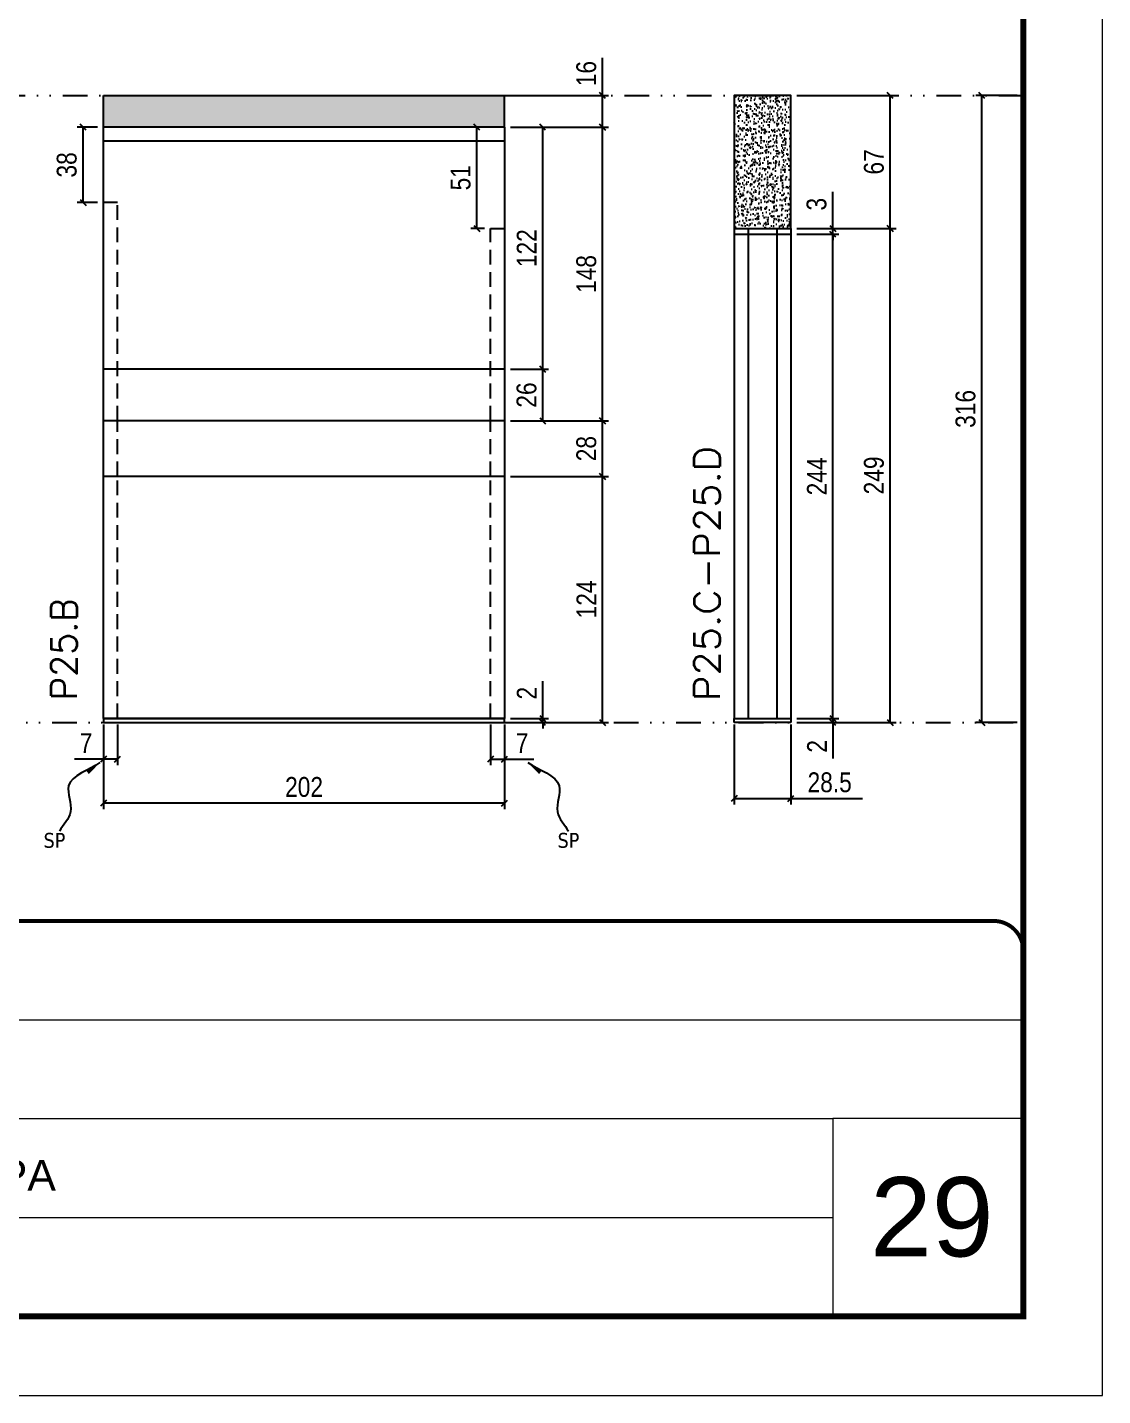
# Model space of a CAD drawing. Extents: x 14400 to 24104, y -21631 to 6985.
# Drawn here: x 15357 to 15898, y -2105 to -1416 of the extents above; entities that cross this region are included whole.
import ezdxf

# ---------------------------------------------------------------- set-up
doc = ezdxf.new("R2010")
doc.units = 0
for name, pattern in [('CONTINUO', [0]), ('DASHED', [0.75, 0.5, -0.25]), ('DIVIDE2', [0.625, 0.25, -0.125, 0, -0.125, 0, -0.125]), ('HIDDEN', [0.375, 0.25, -0.125])]:
    doc.linetypes.add(name, pattern=pattern)
for name, color, linetype, lineweight in [('CARIMBO', 255, 'Continuous', 9), ('Folhas', 255, 'Continuous', 9), ('SARRAFO DE PRESSAO', 251, 'DASHED', 9), ('Texto Seção', 7, 'Continuous', 15)]:
    doc.layers.add(name, color=color, linetype=linetype, lineweight=lineweight)
for name, color, linetype in [('COTA', 241, 'Continuous'), ('Nível', 160, 'Continuous'), ('Painéis', 200, 'Continuous'), ('SARR_2.2x7', 40, 'Continuous'), ('texto', 7, 'Continuous')]:
    doc.layers.add(name, color=color, linetype=linetype)
doc.styles.add('ARIAL', font='arial.ttf')
doc.styles.add('COTA TECNICA', font='techl___.ttf', dxfattribs={"height": 10})
doc.styles.add('COTA TECNICA-50', font='techl___.ttf', dxfattribs={"height": 10})
doc.styles.add('REGUA-120', font='ROMANS.shx', dxfattribs={"height": 15})
doc.styles.get("Standard").update_dxf_attribs({"font": 'arial.ttf'})
doc.dimstyles.new('COTA PAINEL-50', dxfattribs={"dimtxt": 10, "dimasz": 3, "dimexe": 3, "dimexo": 3, "dimgap": 3, "dimtad": 1, "dimdec": 1, "dimzin": 12, "dimdsep": 46, "dimtxsty": 'COTA TECNICA-50', "dimblk1": 'OBLIQUE', "dimblk2": 'OBLIQUE', "dimsah": 1, "dimcen": 0.9, "dimclrd": 4, "dimclre": 4, "dimclrt": 240, "dimadec": 1, "dimazin": 3, "dimtfac": 1, "dimtdec": 1, "dimtmove": 0, "dimatfit": 3, "dimfxl": 1, "dimtolj": 1, "dimtzin": 12, "dimarcsym": 0})
doc.dimstyles.new('PAINEL', dxfattribs={"dimtxt": 10, "dimasz": 3, "dimexe": 3, "dimexo": 3, "dimgap": 3, "dimtad": 1, "dimdec": 1, "dimzin": 12, "dimdsep": 46, "dimtxsty": 'COTA TECNICA', "dimblk1": 'OBLIQUE', "dimblk2": 'OBLIQUE', "dimsah": 1, "dimcen": 0.9, "dimclrd": 4, "dimclre": 4, "dimclrt": 240, "dimadec": 1, "dimazin": 3, "dimtfac": 1, "dimtdec": 1, "dimtmove": 0, "dimatfit": 3, "dimfxl": 1, "dimtolj": 1, "dimtzin": 12, "dimarcsym": 0})
doc.dimstyles.get("Standard").update_dxf_attribs({"dimtxt": 0.18, "dimasz": 0.18, "dimexe": 0.18, "dimexo": 0.0625, "dimgap": 0.09, "dimtad": 0, "dimtih": 1, "dimtoh": 1, "dimdec": 4, "dimzin": 0, "dimdsep": 46, "dimtxsty": 'Standard', "dimcen": 0.09, "dimadec": 0, "dimazin": 0, "dimtfac": 1, "dimtdec": 4, "dimtofl": 0, "dimtmove": 0, "dimatfit": 3, "dimfxl": 1, "dimtolj": 1, "dimtzin": 0, "dimarcsym": 0})

# ---------------------------------------------------------------- blocks, each defined once
blk = doc.blocks.new('9999999999')
at = {"color": 30, "linetype": 'CONTINUO'}
for p, q in [((98564.56, 34379.64), (99583.98, 34379.64)), ((98564.56, 34329.83), (99487.98, 34329.83)), ((99583.98, 34329.83), (99487.98, 34329.83)), ((99487.98, 34329.83), (99487.98, 34230.21)), ((98564.56, 34280.02), (99487.98, 34280.02))]:
    blk.add_line(p, q, dxfattribs=at)
at = {"color": 30, "linetype": 'CONTINUO', "const_width": 2}
blk.add_lwpolyline([(99583.98, 34230.21), (99583.98, 34414.45, 0.414214), (99568.98, 34429.45), (98228.98, 34429.45, 0.414214), (98213.98, 34414.45), (98213.98, 34245.21, 0.414214), (98228.98, 34230.21), (99583.98, 34230.21)], format="xyb", dxfattribs=at)
at = {"layer": 'Folhas'}
blk.add_lwpolyline([(98138.98, 34190.21), (99623.98, 34190.21), (99623.98, 35240.21), (98138.98, 35240.21)], close=True, dxfattribs=at)
at = {"layer": 'Folhas', "color": 30, "const_width": 3}
blk.add_lwpolyline([(98213.98, 34230.21), (99583.98, 34230.21), (99583.98, 35200.21), (98213.98, 35200.21)], close=True, dxfattribs=at)
at = {"color": 7, "linetype": 'Continuous', "ltscale": 5, "style": 'ARIAL'}
blk.add_text('1°PAVIMENTO - 1°ETAPA', height=15.4829, dxfattribs=at).set_placement((98837.68, 34293.51))
blk = doc.blocks.new('_Oblique')
at = {"color": 0, "linetype": 'ByBlock', "lineweight": -2}
blk.add_line((-0.5, -0.5), (0.5, 0.5), dxfattribs=at)
blk = doc.blocks.new('*D1604')
at = {"layer": 'COTA', "color": 4, "lineweight": -2, "transparency": 16777216}
for p, q in [((15395.05, -1767.02), (15395.05, -1809.69)), ((15597.05, -1767.02), (15597.05, -1809.69)), ((15597.05, -1806.69), (15395.05, -1806.69))]:
    blk.add_line(p, q, dxfattribs=at)
at = {"layer": 'Defpoints', "color": 0, "transparency": 16777216}
for p in [(15395.05, -1764.02), (15597.05, -1764.02), (15395.05, -1806.69)]:
    blk.add_point(p, dxfattribs=at)
at = {"layer": 'COTA', "color": 4, "lineweight": -2, "transparency": 16777216, "xscale": 3, "yscale": 3, "zscale": 3, "rotation": 180}
blk.add_blockref('_Oblique', (15395.05, -1806.69), dxfattribs=at)
at = {"layer": 'COTA', "color": 4, "lineweight": -2, "transparency": 16777216, "xscale": 3, "yscale": 3, "zscale": 3}
blk.add_blockref('_Oblique', (15597.05, -1806.69), dxfattribs=at)
at = {"layer": 'COTA', "color": 240, "transparency": 16777216, "insert": (15496.05, -1798.59), "char_height": 10, "attachment_point": 5, "style": 'COTA TECNICA'}
blk.add_mtext('\\A1;202', dxfattribs=at)
blk = doc.blocks.new('*D1605')
at = {"layer": 'COTA', "color": 4, "lineweight": -2, "transparency": 16777216}
for p, q in [((15590.05, -1767.02), (15590.05, -1787.53)), ((15597.05, -1769.02), (15597.05, -1787.53)), ((15590.05, -1784.53), (15597.05, -1784.53)), ((15597.05, -1784.53), (15611.78, -1784.53))]:
    blk.add_line(p, q, dxfattribs=at)
at = {"layer": 'Defpoints', "color": 0, "transparency": 16777216}
for p in [(15590.05, -1764.02), (15597.05, -1766.02), (15597.05, -1784.53)]:
    blk.add_point(p, dxfattribs=at)
at = {"layer": 'COTA', "color": 4, "lineweight": -2, "transparency": 16777216, "xscale": 3, "yscale": 3, "zscale": 3, "rotation": 180}
blk.add_blockref('_Oblique', (15590.05, -1784.53), dxfattribs=at)
at = {"layer": 'COTA', "color": 4, "lineweight": -2, "transparency": 16777216, "xscale": 3, "yscale": 3, "zscale": 3}
blk.add_blockref('_Oblique', (15597.05, -1784.53), dxfattribs=at)
at = {"layer": 'COTA', "color": 240, "transparency": 16777216, "insert": (15605.91, -1776.45), "char_height": 10, "attachment_point": 5, "style": 'COTA TECNICA-50'}
blk.add_mtext('\\A1;7', dxfattribs=at)
blk = doc.blocks.new('*D1606')
at = {"layer": 'COTA', "color": 4, "lineweight": -2, "transparency": 16777216}
for p, q in [((15395.05, -1769.02), (15395.05, -1787.53)), ((15402.05, -1767.02), (15402.05, -1787.53)), ((15395.05, -1784.53), (15380.31, -1784.53)), ((15402.05, -1784.53), (15395.05, -1784.53))]:
    blk.add_line(p, q, dxfattribs=at)
at = {"layer": 'Defpoints', "color": 0, "transparency": 16777216}
for p in [(15402.05, -1764.02), (15395.05, -1766.02), (15395.05, -1784.53)]:
    blk.add_point(p, dxfattribs=at)
at = {"layer": 'COTA', "color": 4, "lineweight": -2, "transparency": 16777216, "xscale": 3, "yscale": 3, "zscale": 3, "rotation": 180}
blk.add_blockref('_Oblique', (15395.05, -1784.53), dxfattribs=at)
at = {"layer": 'COTA', "color": 4, "lineweight": -2, "transparency": 16777216, "xscale": 3, "yscale": 3, "zscale": 3}
blk.add_blockref('_Oblique', (15402.05, -1784.53), dxfattribs=at)
at = {"layer": 'COTA', "color": 240, "transparency": 16777216, "insert": (15386.18, -1776.45), "char_height": 10, "attachment_point": 5, "style": 'COTA TECNICA-50'}
blk.add_mtext('\\A1;7', dxfattribs=at)
blk = doc.blocks.new('*D1619')
at = {"layer": 'COTA', "color": 4, "linetype": 'ByBlock', "lineweight": -2, "transparency": 16777216}
for p, q in [((15600.05, -1642.02), (15649.41, -1642.02)), ((15646.41, -1766.02), (15646.41, -1642.02)), ((15600.05, -1766.02), (15649.41, -1766.02))]:
    blk.add_line(p, q, dxfattribs=at)
at = {"layer": 'Defpoints', "color": 0, "linetype": 'ByBlock', "transparency": 16777216}
for p in [(15597.05, -1642.02), (15646.41, -1642.02), (15597.05, -1766.02)]:
    blk.add_point(p, dxfattribs=at)
at = {"layer": 'COTA', "color": 4, "linetype": 'ByBlock', "lineweight": -2, "transparency": 16777216, "xscale": 3, "yscale": 3, "zscale": 3}
for p, rotation in [((15646.41, -1642.02), 90), ((15646.41, -1766.02), 270)]:
    blk.add_blockref('_Oblique', p, dxfattribs=dict(at, rotation=rotation))
at = {"layer": 'COTA', "color": 240, "linetype": 'ByBlock', "transparency": 16777216, "insert": (15638.34, -1704.02), "char_height": 10, "attachment_point": 5, "rotation": 90, "style": 'COTA TECNICA'}
blk.add_mtext('\\A1;124', dxfattribs=at)
blk = doc.blocks.new('*D1607')
at = {"layer": 'COTA', "color": 4, "lineweight": -2, "transparency": 16777216}
for p, q in [((15616.3, -1764.02), (15616.3, -1745.21)), ((15600.05, -1764.02), (15619.3, -1764.02)), ((15616.3, -1766.02), (15616.3, -1764.02)), ((15600.05, -1766.02), (15619.3, -1766.02)), ((15616.3, -1766.02), (15616.3, -1769.02))]:
    blk.add_line(p, q, dxfattribs=at)
at = {"layer": 'Defpoints', "color": 0, "transparency": 16777216}
for p in [(15597.05, -1764.02), (15597.05, -1766.02), (15616.3, -1766.02)]:
    blk.add_point(p, dxfattribs=at)
at = {"layer": 'COTA', "color": 4, "lineweight": -2, "transparency": 16777216, "xscale": 3, "yscale": 3, "zscale": 3}
for p, rotation in [((15616.3, -1764.02), 270), ((15616.3, -1766.02), 90)]:
    blk.add_blockref('_Oblique', p, dxfattribs=dict(at, rotation=rotation))
at = {"layer": 'COTA', "color": 240, "transparency": 16777216, "insert": (15608.3, -1751.27), "char_height": 10, "attachment_point": 5, "rotation": 90, "style": 'COTA TECNICA-50'}
blk.add_mtext('\\A1;2', dxfattribs=at)
blk = doc.blocks.new('*D1620')
at = {"layer": 'COTA', "color": 4, "linetype": 'ByBlock', "lineweight": -2, "transparency": 16777216}
for p, q in [((15600.05, -1642.02), (15649.41, -1642.02)), ((15646.41, -1766.02), (15646.41, -1642.02)), ((15600.05, -1766.02), (15649.41, -1766.02))]:
    blk.add_line(p, q, dxfattribs=at)
at = {"layer": 'Defpoints', "color": 0, "linetype": 'ByBlock', "transparency": 16777216}
for p in [(15597.05, -1642.02), (15646.41, -1642.02), (15597.05, -1766.02)]:
    blk.add_point(p, dxfattribs=at)
at = {"layer": 'COTA', "color": 4, "linetype": 'ByBlock', "lineweight": -2, "transparency": 16777216, "xscale": 3, "yscale": 3, "zscale": 3}
for p, rotation in [((15646.41, -1642.02), 90), ((15646.41, -1766.02), 270)]:
    blk.add_blockref('_Oblique', p, dxfattribs=dict(at, rotation=rotation))
at = {"layer": 'COTA', "color": 240, "linetype": 'ByBlock', "transparency": 16777216, "insert": (15638.34, -1704.02), "char_height": 10, "attachment_point": 5, "rotation": 90, "style": 'COTA TECNICA'}
blk.add_mtext('\\A1;124', dxfattribs=at)
blk = doc.blocks.new('*D1621')
at = {"layer": 'COTA', "color": 4, "lineweight": -2, "transparency": 16777216}
for p, q in [((15600.05, -1614.02), (15649.41, -1614.02)), ((15646.41, -1642.02), (15646.41, -1614.02)), ((15600.05, -1642.02), (15649.41, -1642.02))]:
    blk.add_line(p, q, dxfattribs=at)
at = {"layer": 'Defpoints', "color": 0, "transparency": 16777216}
for p in [(15597.05, -1614.02), (15646.41, -1614.02), (15597.05, -1642.02)]:
    blk.add_point(p, dxfattribs=at)
at = {"layer": 'COTA', "color": 4, "lineweight": -2, "transparency": 16777216, "xscale": 3, "yscale": 3, "zscale": 3}
for p, rotation in [((15646.41, -1614.02), 90), ((15646.41, -1642.02), 270)]:
    blk.add_blockref('_Oblique', p, dxfattribs=dict(at, rotation=rotation))
at = {"layer": 'COTA', "color": 240, "transparency": 16777216, "insert": (15638.32, -1628.02), "char_height": 10, "attachment_point": 5, "rotation": 90, "style": 'COTA TECNICA'}
blk.add_mtext('\\A1;28', dxfattribs=at)
blk = doc.blocks.new('*D1622')
at = {"layer": 'COTA', "color": 4, "lineweight": -2, "transparency": 16777216}
for p, q in [((15600.05, -1466.02), (15649.41, -1466.02)), ((15646.41, -1614.02), (15646.41, -1466.02)), ((15600.05, -1614.02), (15649.41, -1614.02))]:
    blk.add_line(p, q, dxfattribs=at)
at = {"layer": 'Defpoints', "color": 0, "transparency": 16777216}
for p in [(15597.05, -1466.02), (15646.41, -1466.02), (15597.05, -1614.02)]:
    blk.add_point(p, dxfattribs=at)
at = {"layer": 'COTA', "color": 4, "lineweight": -2, "transparency": 16777216, "xscale": 3, "yscale": 3, "zscale": 3}
for p, rotation in [((15646.41, -1466.02), 90), ((15646.41, -1614.02), 270)]:
    blk.add_blockref('_Oblique', p, dxfattribs=dict(at, rotation=rotation))
at = {"layer": 'COTA', "color": 240, "transparency": 16777216, "insert": (15638.32, -1540.02), "char_height": 10, "attachment_point": 5, "rotation": 90, "style": 'COTA TECNICA'}
blk.add_mtext('\\A1;148', dxfattribs=at)
blk = doc.blocks.new('*D1623')
at = {"layer": 'COTA', "color": 4, "lineweight": -2, "transparency": 16777216}
for p, q in [((15646.41, -1450.02), (15646.41, -1431)), ((15600.05, -1450.02), (15649.41, -1450.02)), ((15646.41, -1466.02), (15646.41, -1450.02)), ((15600.05, -1466.02), (15649.41, -1466.02))]:
    blk.add_line(p, q, dxfattribs=at)
at = {"layer": 'Defpoints', "color": 0, "transparency": 16777216}
for p in [(15597.05, -1450.02), (15646.41, -1450.02), (15597.05, -1466.02)]:
    blk.add_point(p, dxfattribs=at)
at = {"layer": 'COTA', "color": 4, "lineweight": -2, "transparency": 16777216, "xscale": 3, "yscale": 3, "zscale": 3}
for p, rotation in [((15646.41, -1450.02), 90), ((15646.41, -1466.02), 270)]:
    blk.add_blockref('_Oblique', p, dxfattribs=dict(at, rotation=rotation))
at = {"layer": 'COTA', "color": 240, "transparency": 16777216, "insert": (15638.31, -1439.01), "char_height": 10, "attachment_point": 5, "rotation": 90, "style": 'COTA TECNICA'}
blk.add_mtext('\\A1;16', dxfattribs=at)
blk = doc.blocks.new('*D1611')
at = {"layer": 'COTA', "color": 4, "lineweight": -2, "transparency": 16777216}
for p, q in [((15587.05, -1466.02), (15580.1, -1466.02)), ((15583.1, -1517.02), (15583.1, -1466.02)), ((15587.05, -1517.02), (15580.1, -1517.02))]:
    blk.add_line(p, q, dxfattribs=at)
at = {"layer": 'Defpoints', "color": 0, "transparency": 16777216}
for p in [(15583.1, -1466.02), (15590.05, -1466.02), (15590.05, -1517.02)]:
    blk.add_point(p, dxfattribs=at)
at = {"layer": 'COTA', "color": 4, "lineweight": -2, "transparency": 16777216, "xscale": 3, "yscale": 3, "zscale": 3}
for p, rotation in [((15583.1, -1466.02), 90), ((15583.1, -1517.02), 270)]:
    blk.add_blockref('_Oblique', p, dxfattribs=dict(at, rotation=rotation))
at = {"layer": 'COTA', "color": 240, "transparency": 16777216, "insert": (15574.99, -1491.52), "char_height": 10, "attachment_point": 5, "rotation": 90, "style": 'COTA TECNICA'}
blk.add_mtext('\\A1;51', dxfattribs=at)
blk = doc.blocks.new('*D1624')
at = {"layer": 'COTA', "color": 4, "lineweight": -2, "transparency": 16777216}
for p, q in [((15392.05, -1466.02), (15381.74, -1466.02)), ((15384.74, -1504.02), (15384.74, -1466.02)), ((15392.05, -1504.02), (15381.74, -1504.02))]:
    blk.add_line(p, q, dxfattribs=at)
at = {"layer": 'Defpoints', "color": 0, "transparency": 16777216}
for p in [(15384.74, -1466.02), (15395.05, -1466.02), (15395.05, -1504.02)]:
    blk.add_point(p, dxfattribs=at)
at = {"layer": 'COTA', "color": 4, "lineweight": -2, "transparency": 16777216, "xscale": 3, "yscale": 3, "zscale": 3}
for p, rotation in [((15384.74, -1466.02), 90), ((15384.74, -1504.02), 270)]:
    blk.add_blockref('_Oblique', p, dxfattribs=dict(at, rotation=rotation))
at = {"layer": 'COTA', "color": 240, "transparency": 16777216, "insert": (15376.5, -1485.02), "char_height": 10, "attachment_point": 5, "rotation": 90, "style": 'COTA TECNICA'}
blk.add_mtext('\\A1;38', dxfattribs=at)
blk = doc.blocks.new('*D1625')
at = {"layer": 'COTA', "color": 4, "lineweight": -2, "transparency": 16777216}
for p, q in [((15600.05, -1588.02), (15619.3, -1588.02)), ((15616.3, -1614.02), (15616.3, -1588.02)), ((15600.05, -1614.02), (15619.3, -1614.02))]:
    blk.add_line(p, q, dxfattribs=at)
at = {"layer": 'Defpoints', "color": 0, "transparency": 16777216}
for p in [(15597.05, -1588.02), (15616.3, -1588.02), (15597.05, -1614.02)]:
    blk.add_point(p, dxfattribs=at)
at = {"layer": 'COTA', "color": 4, "lineweight": -2, "transparency": 16777216, "xscale": 3, "yscale": 3, "zscale": 3}
for p, rotation in [((15616.3, -1588.02), 90), ((15616.3, -1614.02), 270)]:
    blk.add_blockref('_Oblique', p, dxfattribs=dict(at, rotation=rotation))
at = {"layer": 'COTA', "color": 240, "transparency": 16777216, "insert": (15608.2, -1601.02), "char_height": 10, "attachment_point": 5, "rotation": 90, "style": 'COTA TECNICA'}
blk.add_mtext('\\A1;26', dxfattribs=at)
blk = doc.blocks.new('*D1626')
at = {"layer": 'COTA', "color": 4, "lineweight": -2, "transparency": 16777216}
for p, q in [((15600.05, -1466.02), (15619.3, -1466.02)), ((15616.3, -1588.02), (15616.3, -1466.02)), ((15600.05, -1588.02), (15619.3, -1588.02))]:
    blk.add_line(p, q, dxfattribs=at)
at = {"layer": 'Defpoints', "color": 0, "transparency": 16777216}
for p in [(15597.05, -1466.02), (15616.3, -1466.02), (15597.05, -1588.02)]:
    blk.add_point(p, dxfattribs=at)
at = {"layer": 'COTA', "color": 4, "lineweight": -2, "transparency": 16777216, "xscale": 3, "yscale": 3, "zscale": 3}
for p, rotation in [((15616.3, -1466.02), 90), ((15616.3, -1588.02), 270)]:
    blk.add_blockref('_Oblique', p, dxfattribs=dict(at, rotation=rotation))
at = {"layer": 'COTA', "color": 240, "transparency": 16777216, "insert": (15608.25, -1527.02), "char_height": 10, "attachment_point": 5, "rotation": 90, "style": 'COTA TECNICA'}
blk.add_mtext('\\A1;122', dxfattribs=at)
blk = doc.blocks.new('*D1627')
at = {"layer": 'COTA', "color": 4, "lineweight": -2, "transparency": 16777216}
for p, q in [((15712.86, -1767.02), (15712.86, -1807.38)), ((15741.36, -1767.02), (15741.36, -1807.38)), ((15712.86, -1804.38), (15741.36, -1804.38)), ((15741.36, -1804.38), (15777.48, -1804.38))]:
    blk.add_line(p, q, dxfattribs=at)
at = {"layer": 'Defpoints', "color": 0, "transparency": 16777216}
for p in [(15712.86, -1764.02), (15741.36, -1764.02), (15741.36, -1804.38)]:
    blk.add_point(p, dxfattribs=at)
at = {"layer": 'COTA', "color": 4, "lineweight": -2, "transparency": 16777216, "xscale": 3, "yscale": 3, "zscale": 3, "rotation": 180}
blk.add_blockref('_Oblique', (15712.86, -1804.38), dxfattribs=at)
at = {"layer": 'COTA', "color": 4, "lineweight": -2, "transparency": 16777216, "xscale": 3, "yscale": 3, "zscale": 3}
blk.add_blockref('_Oblique', (15741.36, -1804.38), dxfattribs=at)
at = {"layer": 'COTA', "color": 240, "transparency": 16777216, "insert": (15760.92, -1796.25), "char_height": 10, "attachment_point": 5, "style": 'COTA TECNICA'}
blk.add_mtext('\\A1;28.5', dxfattribs=at)
blk = doc.blocks.new('*D1628')
at = {"layer": 'COTA', "color": 4, "lineweight": -2, "transparency": 16777216}
for p, q in [((15744.36, -1764.02), (15765.55, -1764.02)), ((15762.55, -1764.02), (15762.55, -1761.02)), ((15762.55, -1764.02), (15762.55, -1766.02)), ((15744.36, -1766.02), (15765.55, -1766.02)), ((15762.55, -1766.02), (15762.55, -1784.13))]:
    blk.add_line(p, q, dxfattribs=at)
at = {"layer": 'Defpoints', "color": 0, "transparency": 16777216}
for p in [(15741.36, -1764.02), (15762.55, -1764.02), (15741.36, -1766.02)]:
    blk.add_point(p, dxfattribs=at)
at = {"layer": 'COTA', "color": 4, "lineweight": -2, "transparency": 16777216, "xscale": 3, "yscale": 3, "zscale": 3}
for p, rotation in [((15762.55, -1764.02), 270), ((15762.55, -1766.02), 90)]:
    blk.add_blockref('_Oblique', p, dxfattribs=dict(at, rotation=rotation))
at = {"layer": 'COTA', "color": 240, "transparency": 16777216, "insert": (15754.55, -1778.07), "char_height": 10, "attachment_point": 5, "rotation": 90, "style": 'COTA TECNICA-50'}
blk.add_mtext('\\A1;2', dxfattribs=at)
blk = doc.blocks.new('*D1629')
at = {"layer": 'COTA', "color": 4, "lineweight": -2, "transparency": 16777216}
for p, q in [((15744.36, -1517.02), (15794.35, -1517.02)), ((15791.35, -1766.02), (15791.35, -1517.02)), ((15744.36, -1766.02), (15794.35, -1766.02))]:
    blk.add_line(p, q, dxfattribs=at)
at = {"layer": 'Defpoints', "color": 0, "transparency": 16777216}
for p in [(15741.36, -1517.02), (15791.35, -1517.02), (15741.36, -1766.02)]:
    blk.add_point(p, dxfattribs=at)
at = {"layer": 'COTA', "color": 4, "lineweight": -2, "transparency": 16777216, "xscale": 3, "yscale": 3, "zscale": 3}
for p, rotation in [((15791.35, -1517.02), 90), ((15791.35, -1766.02), 270)]:
    blk.add_blockref('_Oblique', p, dxfattribs=dict(at, rotation=rotation))
at = {"layer": 'COTA', "color": 240, "transparency": 16777216, "insert": (15783.25, -1641.52), "char_height": 10, "attachment_point": 5, "rotation": 90, "style": 'COTA TECNICA-50'}
blk.add_mtext('\\A1;249', dxfattribs=at)
blk = doc.blocks.new('*D1630')
at = {"layer": 'COTA', "color": 4, "lineweight": -2, "transparency": 16777216}
for p, q in [((15744.36, -1450.02), (15794.35, -1450.02)), ((15791.35, -1517.02), (15791.35, -1450.02)), ((15744.36, -1517.02), (15794.35, -1517.02))]:
    blk.add_line(p, q, dxfattribs=at)
at = {"layer": 'Defpoints', "color": 0, "transparency": 16777216}
for p in [(15741.36, -1450.02), (15791.35, -1450.02), (15741.36, -1517.02)]:
    blk.add_point(p, dxfattribs=at)
at = {"layer": 'COTA', "color": 4, "lineweight": -2, "transparency": 16777216, "xscale": 3, "yscale": 3, "zscale": 3}
for p, rotation in [((15791.35, -1450.02), 90), ((15791.35, -1517.02), 270)]:
    blk.add_blockref('_Oblique', p, dxfattribs=dict(at, rotation=rotation))
at = {"layer": 'COTA', "color": 240, "transparency": 16777216, "insert": (15783.25, -1483.52), "char_height": 10, "attachment_point": 5, "rotation": 90, "style": 'COTA TECNICA'}
blk.add_mtext('\\A1;67', dxfattribs=at)
blk = doc.blocks.new('*D1631')
at = {"layer": 'COTA', "color": 4, "lineweight": -2, "transparency": 16777216}
for p, q in [((15744.36, -1520.02), (15765.55, -1520.02)), ((15762.55, -1764.02), (15762.55, -1520.02)), ((15744.36, -1764.02), (15765.55, -1764.02))]:
    blk.add_line(p, q, dxfattribs=at)
at = {"layer": 'Defpoints', "color": 0, "transparency": 16777216}
for p in [(15741.36, -1520.02), (15762.55, -1520.02), (15741.36, -1764.02)]:
    blk.add_point(p, dxfattribs=at)
at = {"layer": 'COTA', "color": 4, "lineweight": -2, "transparency": 16777216, "xscale": 3, "yscale": 3, "zscale": 3}
for p, rotation in [((15762.55, -1520.02), 90), ((15762.55, -1764.02), 270)]:
    blk.add_blockref('_Oblique', p, dxfattribs=dict(at, rotation=rotation))
at = {"layer": 'COTA', "color": 240, "transparency": 16777216, "insert": (15754.48, -1642.02), "char_height": 10, "attachment_point": 5, "rotation": 90, "style": 'COTA TECNICA'}
blk.add_mtext('\\A1;244', dxfattribs=at)
blk = doc.blocks.new('*D1632')
at = {"layer": 'COTA', "color": 4, "lineweight": -2, "transparency": 16777216}
for p, q in [((15762.55, -1517.02), (15762.55, -1498.68)), ((15744.36, -1517.02), (15765.55, -1517.02)), ((15762.55, -1520.02), (15762.55, -1517.02)), ((15744.36, -1520.02), (15765.55, -1520.02)), ((15762.55, -1520.02), (15762.55, -1523.02))]:
    blk.add_line(p, q, dxfattribs=at)
at = {"layer": 'Defpoints', "color": 0, "transparency": 16777216}
for p in [(15741.36, -1517.02), (15762.55, -1517.02), (15741.36, -1520.02)]:
    blk.add_point(p, dxfattribs=at)
at = {"layer": 'COTA', "color": 4, "lineweight": -2, "transparency": 16777216, "xscale": 3, "yscale": 3, "zscale": 3}
for p, rotation in [((15762.55, -1517.02), 270), ((15762.55, -1520.02), 90)]:
    blk.add_blockref('_Oblique', p, dxfattribs=dict(at, rotation=rotation))
at = {"layer": 'COTA', "color": 240, "transparency": 16777216, "insert": (15754.33, -1504.85), "char_height": 10, "attachment_point": 5, "rotation": 90, "style": 'COTA TECNICA'}
blk.add_mtext('\\A1;3', dxfattribs=at)
blk = doc.blocks.new('*D1633')
at = {"layer": 'COTA', "color": 4, "lineweight": -2, "transparency": 16777216}
for p, q in [((15855.47, -1450.02), (15834.62, -1450.02)), ((15837.62, -1766.02), (15837.62, -1450.02)), ((15855.47, -1766.02), (15834.62, -1766.02))]:
    blk.add_line(p, q, dxfattribs=at)
at = {"layer": 'Defpoints', "color": 0, "transparency": 16777216}
for p in [(15837.62, -1450.02), (15858.47, -1450.02), (15858.47, -1766.02)]:
    blk.add_point(p, dxfattribs=at)
at = {"layer": 'COTA', "color": 4, "lineweight": -2, "transparency": 16777216, "xscale": 3, "yscale": 3, "zscale": 3}
for p, rotation in [((15837.62, -1450.02), 90), ((15837.62, -1766.02), 270)]:
    blk.add_blockref('_Oblique', p, dxfattribs=dict(at, rotation=rotation))
at = {"layer": 'COTA', "color": 240, "transparency": 16777216, "insert": (15829.4, -1608.02), "char_height": 10, "attachment_point": 5, "rotation": 90, "style": 'COTA TECNICA'}
blk.add_mtext('\\A1;316', dxfattribs=at)

msp = doc.modelspace()

# ---------------------------------------------------------------- hatches: boundary and pattern name
at = {"layer": 'COTA'}
h = msp.add_hatch(dxfattribs=at)
h.set_pattern_fill('AR-CONC', color=256, scale=0.03)
h.set_pattern_definition([(50, (-1064.115, 0), (5.4655401, -0.4781726), [0.5715, -6.2865]), (355, (-1064.115, 0), (-1.0573026, 5.7317054), [0.4572, -5.0292175]), (100.451445, (-1063.6596, -0.04), (4.4082374, 5.2535326), [0.4857003, -5.3427073]), (46.1842, (-1064.115, 1.524), (8.1323712, -1.2612698), [0.85725, -9.42975]), (96.63556, (-1063.4374, 1.419), (7.122124, 7.4227837), [0.7285507, -8.0140682]), (351.18415, (-1064.115, 1.524), (7.122124, 7.4227837), [0.685799, -7.543792]), (21, (-1063.353, 1.143), (4.5484317, -3.067956), [0.5715, -6.2865]), (326, (-1063.353, 1.143), (1.8540609, 5.525639), [0.4572, -5.0292]), (71.451445, (-1062.974, 0.8873), (6.4024926, 2.457683), [0.4857003, -5.3426981]), (37.5, (-1064.1151, 0), (0.0926581, 2.53665117), [0, -4.96824, 0, -5.1054, 0, -5.04825]), (7.5, (-1064.115, 0), (2.00458988, 3.00541724), [0, -2.91084, 0, -4.85394, 0, -1.92405]), (327.5, (-1065.8144, 0), (4.06771786, -0.17186232), [0, -1.905, 0, -5.9436, 0, -7.8867]), (317.5, (-1066.5764, 0), (4.44387544, 0.7627947), [0, -2.4765, 0, -3.94716, 0, -5.6007])])
h.paths.add_polyline_path([(15395.05, -1450.02), (15395.05, -1466.02), (15597.05, -1466.02), (15597.05, -1450.02)])
h = msp.add_hatch(dxfattribs=at)
h.set_pattern_fill('AR-CONC', color=256, scale=0.03)
h.set_pattern_definition([(50, (-3020.694, -5742.8755), (5.4655401, -0.4781726), [0.5715, -6.2865]), (355, (-3020.694, -5742.8755), (-1.0573026, 5.7317054), [0.4572, -5.0292175]), (100.451445, (-3020.2385, -5742.9154), (4.4082374, 5.2535326), [0.4857003, -5.3427073]), (46.1842, (-3020.694, -5741.3515), (8.1323712, -1.2612698), [0.85725, -9.42975]), (96.635558, (-3020.016, -5741.457), (7.122124, 7.4227837), [0.7285507, -8.0140682]), (351.18415, (-3020.694, -5741.3515), (7.122124, 7.4227837), [0.685799, -7.543792]), (21, (-3019.932, -5741.7325), (4.5484317, -3.0679559), [0.5715, -6.2865]), (326, (-3019.932, -5741.7325), (1.8540609, 5.525639), [0.4572, -5.0292]), (71.451445, (-3019.553, -5741.988), (6.4024926, 2.457683), [0.4857003, -5.3426981]), (37.5, (-3020.694, -5742.8755), (0.0926581, 2.53665117), [0, -4.96824, 0, -5.1054, 0, -5.04825]), (7.5, (-3020.694, -5742.8755), (2.00458988, 3.00541724), [0, -2.91084, 0, -4.85394, 0, -1.92405]), (327.5, (-3022.3932, -5742.8755), (4.06771786, -0.17186232), [0, -1.905, 0, -5.9436, 0, -7.8867]), (317.5, (-3023.1552, -5742.8755), (4.44387544, 0.7627947), [0, -2.4765, 0, -3.94716, 0, -5.6007])])
h.paths.add_polyline_path([(15741.36, -1450.02), (15712.86, -1450.02), (15712.86, -1517.02), (15741.36, -1517.02)])

# ---------------------------------------------------------------- linework, layer by layer
for p, q in [((15395.05, -1450.02), (15597.05, -1450.02)), ((15395.05, -1466.02), (15395.05, -1450.02)), ((15597.05, -1466.02), (15597.05, -1450.02)), ((15402.05, -1504.02), (15395.05, -1504.02)), ((15590.05, -1517.02), (15597.05, -1517.02))]:
    msp.add_line(p, q, dxfattribs=at)
msp.add_lwpolyline([(15712.86, -1517.02), (15741.36, -1517.02), (15741.36, -1450.02), (15712.86, -1450.02)], close=True, dxfattribs=at)
at = {"layer": 'Nível', "color": 4, "linetype": 'DIVIDE2', "ltscale": 50}
for p, q in [((15028.48, -1450.02), (15858.47, -1450.02)), ((14488.47, -1766.02), (15858.47, -1766.02))]:
    msp.add_line(p, q, dxfattribs=at)
at = {"layer": 'Painéis'}
for p, q in [((15395.05, -1764.02), (15395.05, -1466.02)), ((15597.05, -1466.02), (15395.05, -1466.02)), ((15597.05, -1466.02), (15597.05, -1764.02)), ((15712.86, -1517.02), (15712.86, -1764.02)), ((15712.86, -1517.02), (15741.36, -1517.02)), ((15741.36, -1517.02), (15741.36, -1764.02)), ((15712.86, -1520.02), (15741.36, -1520.02)), ((15597.05, -1588.02), (15395.05, -1588.02)), ((15597.05, -1614.02), (15395.05, -1614.02)), ((15597.05, -1642.02), (15395.05, -1642.02)), ((15395.05, -1764.02), (15597.05, -1764.02)), ((15712.86, -1764.02), (15741.36, -1764.02)), ((15712.86, -1766.02), (15712.86, -1764.02)), ((15741.36, -1764.02), (15741.36, -1766.02)), ((15741.36, -1766.02), (15712.86, -1766.02))]:
    msp.add_line(p, q, dxfattribs=at)
msp.add_lwpolyline([(15597.05, -1764.02), (15395.05, -1764.02), (15395.05, -1766.02), (15597.05, -1766.02)], close=True, dxfattribs=at)
at = {"layer": 'SARR_2.2x7'}
for p, q in [((15597.05, -1473.02), (15395.05, -1473.02)), ((15719.86, -1517.02), (15719.86, -1764.02)), ((15734.36, -1517.02), (15734.36, -1764.02))]:
    msp.add_line(p, q, dxfattribs=at)
at = {"layer": 'SARR_2.2x7', "linetype": 'HIDDEN', "ltscale": 30}
for p, q in [((15402.05, -1614.02), (15402.05, -1504.02)), ((15590.05, -1614.02), (15590.05, -1517.02)), ((15402.05, -1642.02), (15402.05, -1614.02)), ((15590.05, -1642.02), (15590.05, -1614.02)), ((15402.05, -1764.02), (15402.05, -1642.02)), ((15590.05, -1764.02), (15590.05, -1642.02))]:
    msp.add_line(p, q, dxfattribs=at)

# ---------------------------------------------------------------- block references
at = {"layer": 'SARRAFO DE PRESSAO', "color": 6, "linetype": 'ByBlock'}
msp.add_blockref('9999999999', (-83725.51, -36295.5), dxfattribs=at)

# ---------------------------------------------------------------- texts
at = {"layer": 'CARIMBO', "style": 'ARIAL'}
msp.add_text('29', height=40, dxfattribs=at).set_placement((15781.33, -2035.15))
at = {"layer": 'texto', "color": 0, "char_height": 7.5, "attachment_point": 5}
for insert in [(15370.27, -1825.51), (15629.29, -1825.51)]:
    msp.add_mtext('{\\fTahoma|b0|i0|c0|p34;\\C4;SP}', dxfattribs=dict(at, insert=insert))
at = {"layer": 'Texto Seção', "style": 'REGUA-120', "width": 1.1}
msp.add_text('P25.C-P25.D', height=13, rotation=90, dxfattribs=at).set_placement((15705.61, -1755.25))
at = {"layer": 'Texto Seção', "insert": (15381.57, -1754.76), "char_height": 13, "width": 285.3299, "attachment_point": 7, "rotation": 90, "style": 'REGUA-120'}
msp.add_mtext('\\pt26;P25.B', dxfattribs=at)

# ---------------------------------------------------------------- dimensions: what is measured, and where the dimension line sits
at = {"layer": 'COTA'}
for base, p1, p2, angle, dimstyle, picture, middle in [((15646.41, -1450.02), (15597.05, -1466.02), (15597.05, -1450.02), 90, 'PAINEL', '*D1623', (15638.31, -1439.01)), ((15791.35, -1450.02), (15741.36, -1517.02), (15741.36, -1450.02), 90, 'PAINEL', '*D1630', (15783.25, -1483.52)), ((15837.62, -1450.02), (15858.47, -1766.02), (15858.47, -1450.02), 90, 'PAINEL', '*D1633', (15829.4, -1608.02)), ((15384.74, -1466.02), (15395.05, -1504.02), (15395.05, -1466.02), 90, 'PAINEL', '*D1624', (15376.5, -1485.02)), ((15583.1, -1466.02), (15590.05, -1517.02), (15590.05, -1466.02), 90, 'PAINEL', '*D1611', (15574.99, -1491.52)), ((15646.41, -1466.02), (15597.05, -1614.02), (15597.05, -1466.02), 90, 'PAINEL', '*D1622', (15638.32, -1540.02)), ((15762.55, -1517.02), (15741.36, -1520.02), (15741.36, -1517.02), 90, 'PAINEL', '*D1632', (15754.33, -1504.85)), ((15791.35, -1517.02), (15741.36, -1766.02), (15741.36, -1517.02), 90, 'COTA PAINEL-50', '*D1629', (15783.25, -1641.52)), ((15762.55, -1520.02), (15741.36, -1764.02), (15741.36, -1520.02), 90, 'PAINEL', '*D1631', (15754.48, -1642.02)), ((15616.3, -1588.02), (15597.05, -1614.02), (15597.05, -1588.02), 90, 'PAINEL', '*D1625', (15608.2, -1601.02)), ((15646.41, -1614.02), (15597.05, -1642.02), (15597.05, -1614.02), 90, 'PAINEL', '*D1621', (15638.32, -1628.02)), ((15395.05, -1784.53), (15402.05, -1764.02), (15395.05, -1766.02), 180, 'COTA PAINEL-50', '*D1606', (15386.18, -1776.45))]:
    dim = msp.add_linear_dim(base=base, p1=p1, p2=p2, angle=angle, dimstyle=dimstyle, dxfattribs=at)
    dim.commit()
    dim.dimension.update_dxf_attribs({"geometry": picture, "text_midpoint": middle})
for base, p1, p2, angle, override, picture, middle in [((15616.3, -1466.02), (15597.05, -1588.02), (15597.05, -1466.02), 90, {"dimtmove": 1}, '*D1626', (15608.25, -1527.02)), ((15395.05, -1806.69), (15597.05, -1764.02), (15395.05, -1764.02), 180, {"dimarcsym": 2}, '*D1604', (15496.05, -1798.59))]:
    dim = msp.add_linear_dim(base=base, p1=p1, p2=p2, angle=angle, dimstyle='PAINEL', override=override, dxfattribs=at)
    dim.commit()
    dim.dimension.update_dxf_attribs({"geometry": picture, "text_midpoint": middle})
at = {"layer": 'COTA', "linetype": 'ByBlock'}
for picture in ['*D1619', '*D1620']:
    dim = msp.add_aligned_dim(p1=(15597.05, -1766.02), p2=(15597.05, -1642.02), distance=-49.37, dimstyle='PAINEL', dxfattribs=at)
    dim.commit()
    dim.dimension.update_dxf_attribs({"geometry": picture, "text_midpoint": (15638.34, -1704.02)})
at = {"layer": 'COTA'}
for base, p1, p2, picture, middle in [((15616.3, -1766.02), (15597.05, -1764.02), (15597.05, -1766.02), '*D1607', (15616.3, -1751.27)), ((15762.55, -1764.02), (15741.36, -1766.02), (15741.36, -1764.02), '*D1628', (15762.55, -1778.07))]:
    dim = msp.add_linear_dim(base=base, p1=p1, p2=p2, angle=90, dimstyle='COTA PAINEL-50', dxfattribs=at)
    dim.commit()
    dim.dimension.update_dxf_attribs({"geometry": picture, "text_midpoint": middle, "dimtype": 160})
dim = msp.add_linear_dim(base=(15597.05, -1784.53), p1=(15590.05, -1764.02), p2=(15597.05, -1766.02), dimstyle='COTA PAINEL-50', dxfattribs=at)
dim.commit()
dim.dimension.update_dxf_attribs({"geometry": '*D1605', "text_midpoint": (15605.91, -1776.45)})
dim = msp.add_linear_dim(base=(15741.36, -1804.38), p1=(15712.86, -1764.02), p2=(15741.36, -1764.02), dimstyle='PAINEL', override={"dimarcsym": 2}, dxfattribs=at)
dim.commit()
dim.dimension.update_dxf_attribs({"geometry": '*D1627', "text_midpoint": (15760.92, -1796.25)})

# ---------------------------------------------------------------- leaders
at = {"layer": 'COTA', "path_type": 1}
for points in [[(15393.22, -1786.2), (15377.43, -1798.03), (15378.36, -1811.04), (15372.8, -1820.82)], [(15608.87, -1786.2), (15624.66, -1798.03), (15623.73, -1811.04), (15629.29, -1820.82)]]:
    msp.add_leader(points, dimstyle='Standard', override={"dimasz": 8}, dxfattribs=at)

doc.saveas('drawing.dxf')
